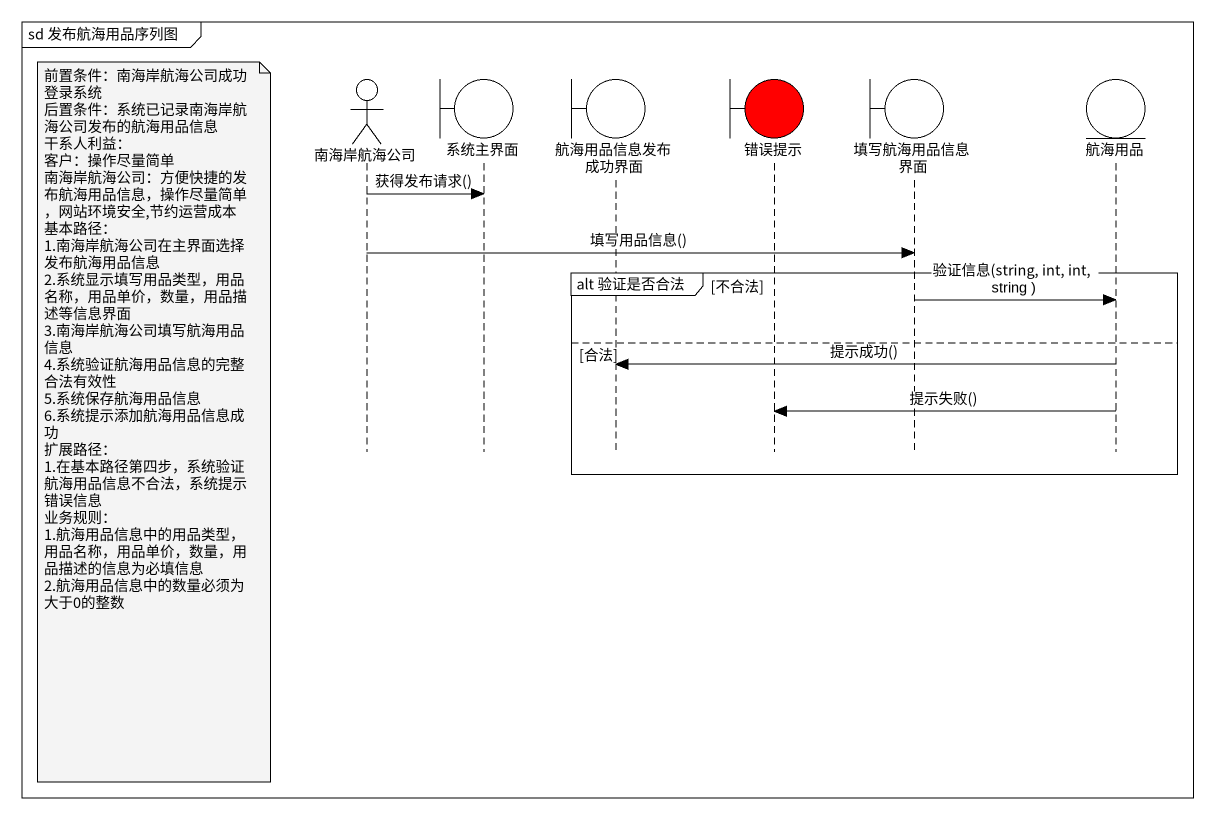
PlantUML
@startuml
mainframe sd 发布航海用品序列图
hide footbox
actor 南海岸航海公司
boundary 系统主界面
boundary 航海用品信息发布成功界面
boundary 错误提示 #FF0000
boundary 填写航海用品信息界面
entity 航海用品

南海岸航海公司 -> 系统主界面 : 获得发布请求()
南海岸航海公司 -> 填写航海用品信息界面 : 填写用品信息()
group alt 验证是否合法 [不合法]
  填写航海用品信息界面 -> 航海用品 : 验证信息(string, int, int, string )
else 合法
  航海用品 -> 航海用品信息发布成功界面 : 提示成功()
  航海用品 -> 错误提示 : 提示失败()
  note left of 南海岸航海公司
    前置条件：南海岸航海公司成功登录系统
    后置条件：系统已记录南海岸航海公司发布的航海用品信息
    干系人利益：
    客户：操作尽量简单
    南海岸航海公司：方便快捷的发布航海用品信息，操作尽量简单，网站环境安全,节约运营成本
    基本路径：
    1.南海岸航海公司在主界面选择发布航海用品信息
    2.系统显示填写用品类型，用品名称，用品单价，数量，用品描述等信息界面
    3.南海岸航海公司填写航海用品信息
    4.系统验证航海用品信息的完整合法有效性
    5.系统保存航海用品信息
    6.系统提示添加航海用品信息成功
    扩展路径：
    1.在基本路径第四步，系统验证航海用品信息不合法，系统提示错误信息
    业务规则：
    1.航海用品信息中的用品类型，用品名称，用品单价，数量，用品描述的信息为必填信息
    2.航海用品信息中的数量必须为大于0的整数
  end note
end
@enduml
